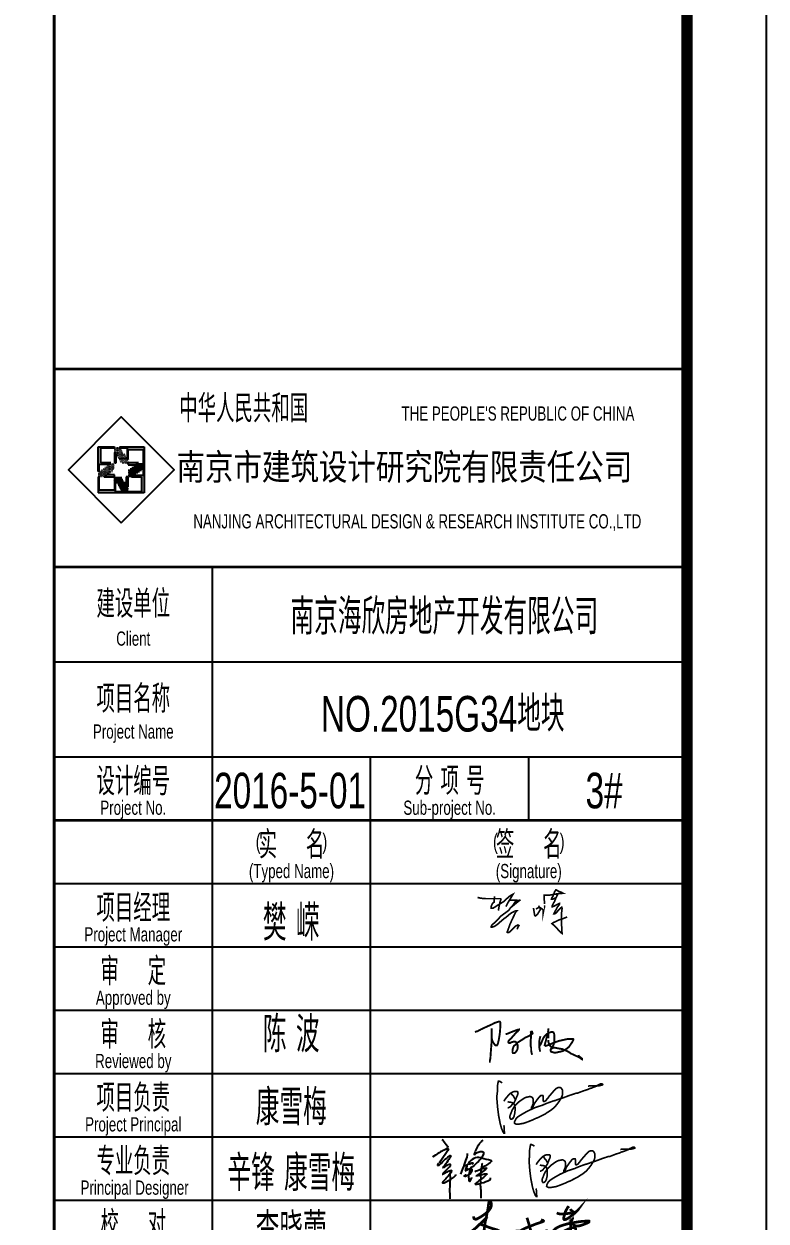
# Model space of a CAD drawing. Extents: x -59851 to 653804, y -249523 to 437614.
# Drawn here: x 14884 to 24267, y -117170 to -102044 of the extents above; entities that cross this region are included whole.
import ezdxf
from ezdxf.enums import TextEntityAlignment as Align

# ---------------------------------------------------------------- set-up
doc = ezdxf.new("R2010")
doc.units = 0
doc.header["$LTSCALE"] = 1000
doc.header["$MEASUREMENT"] = 0
for name, color, linetype in [('LABEL_FIXBOX_PM', 7, 'Continuous'), ('LABEL_FIXTXT_PM', 3, 'Continuous'), ('LABEL_PM', 7, 'Continuous'), ('LABEL_TXT_PM', 1, 'Continuous'), ('电子签名', 7, 'Continuous')]:
    doc.layers.add(name, color=color, linetype=linetype)
doc.styles.add('LABEL_FIXBOX_PM', font='simhei.ttf', dxfattribs={"width": 0.8})
doc.styles.add('LABEL_FIXTXT_PM', font='pm_njadri_r.shx', dxfattribs={"width": 0.7, "bigfont": 'pm_njadri_hztxt.shx'})
doc.styles.add('LABEL_TXT_PM', font='pm_njadri_romans1.shx', dxfattribs={"width": 0.7, "bigfont": 'pm_njadri_hztxt.shx'})
pattern_1 = [(0, (-730.89111, -636.81473), (0.078125, 0.15625), [0, -0.15625])]

# ---------------------------------------------------------------- blocks, each defined once
blk = doc.blocks.new('PMSheet_A1_20150113_5-3892016032414355901')
at = {"layer": 'LABEL_FIXBOX_PM'}
h = blk.add_hatch(color=256, dxfattribs=at)
h.paths.add_polyline_path([(762.26, 232.85), (762.26, 231.16), (762.39, 231.16), (762.39, 233.19), (759.25, 233.19), (759.34, 233.06), (760.21, 233.06), (760.21, 231.79), (760.35, 231.58), (760.35, 232.85)])
h.paths.add_polyline_path([(756.57, 233.19), (756.57, 230.05), (756.7, 230.14), (756.7, 231.01), (757.97, 231.01), (758.18, 231.16), (756.91, 231.16), (756.91, 233.06), (758.61, 233.06), (758.61, 233.19)])
h.paths.add_polyline_path([(758.61, 231.16), (758.84, 231.16), (758.84, 232.1), (758.61, 232.45)])
h.paths.add_polyline_path([(760.35, 231.16), (760.35, 230.92), (761.3, 230.92), (761.65, 231.16)])
h.paths.add_polyline_path([(760.99, 229.55), (760.77, 229.41), (762.05, 229.41), (762.05, 227.5), (760.35, 227.5), (760.35, 227.37), (762.39, 227.37), (762.39, 230.51), (762.26, 230.42), (762.26, 229.55)])
h.paths.add_polyline_path([(760.12, 228.46), (760.35, 228.11), (760.35, 229.41), (760.12, 229.41)])
h.paths.add_polyline_path([(756.7, 227.71), (756.7, 229.41), (756.57, 229.41), (756.57, 227.37), (759.71, 227.37), (759.62, 227.5), (758.75, 227.5), (758.75, 228.78), (758.61, 228.99), (758.61, 227.71)])
h.paths.add_polyline_path([(758.61, 229.41), (758.61, 229.65), (757.66, 229.65), (757.31, 229.41)])
h = blk.add_hatch(dxfattribs=at)
h.set_pattern_fill('DOTS', color=256, scale=2.5, style=0)
h.set_pattern_definition(pattern_1)
h.paths.add_polyline_path([(759.25, 233.19), (758.61, 233.19), (758.61, 232.45), (759.49, 231.16), (760.35, 231.16), (760.35, 231.58)])
h = blk.add_hatch(dxfattribs=at)
h.set_pattern_fill('DOTS', color=256, scale=2.5, style=0)
h.set_pattern_definition(pattern_1)
h.paths.add_polyline_path([(758.61, 230.29), (758.61, 231.16), (758.18, 231.16), (756.57, 230.05), (756.57, 229.41), (757.31, 229.41)])
h = blk.add_hatch(dxfattribs=at)
h.set_pattern_fill('DOTS', color=256, scale=2.5, style=0)
h.set_pattern_definition(pattern_1)
h.paths.add_polyline_path([(760.35, 230.27), (760.35, 229.41), (760.77, 229.41), (762.39, 230.51), (762.39, 231.16), (761.65, 231.16)])
h = blk.add_hatch(dxfattribs=at)
h.set_pattern_fill('DOTS', color=256, scale=2.5, style=0)
h.set_pattern_definition(pattern_1)
h.paths.add_polyline_path([(759.47, 229.41), (758.61, 229.41), (758.61, 228.99), (759.71, 227.37), (760.35, 227.37), (760.35, 228.11)])
for p, q in [((756.57, 233.19), (758.61, 233.19)), ((756.57, 230.05), (756.57, 233.19)), ((756.91, 233.06), (758.61, 233.06)), ((756.91, 231.16), (756.91, 233.06)), ((758.61, 233.19), (758.61, 233.06)), ((759.25, 233.19), (762.39, 233.19)), ((759.25, 233.19), (759.34, 233.06)), ((759.34, 233.06), (760.21, 233.06)), ((760.21, 233.06), (760.21, 231.79)), ((762.39, 233.19), (762.39, 227.37)), ((758.61, 232.45), (758.61, 231.16)), ((758.61, 232.45), (758.84, 232.1)), ((758.84, 231.16), (758.84, 232.1)), ((760.21, 231.79), (760.35, 231.58)), ((760.35, 232.85), (762.26, 232.85)), ((760.35, 231.58), (760.35, 232.85)), ((762.26, 232.85), (762.26, 231.16)), ((756.57, 230.05), (756.7, 230.14)), ((756.7, 231.01), (757.97, 231.01)), ((756.7, 230.14), (756.7, 231.01)), ((758.18, 231.16), (756.91, 231.16)), ((757.97, 231.01), (758.18, 231.16)), ((758.61, 231.16), (758.84, 231.16)), ((761.65, 231.16), (760.35, 231.16)), ((760.35, 231.16), (760.35, 230.92)), ((760.35, 230.92), (761.3, 230.92)), ((761.65, 231.16), (761.3, 230.92)), ((762.39, 231.16), (762.26, 231.16)), ((762.39, 230.51), (762.26, 230.42)), ((762.26, 230.42), (762.26, 229.55)), ((756.57, 229.41), (756.57, 227.37)), ((756.57, 229.41), (756.7, 229.41)), ((756.7, 227.71), (756.7, 229.41)), ((757.31, 229.41), (757.66, 229.65)), ((757.31, 229.41), (758.61, 229.41)), ((758.61, 229.65), (757.66, 229.65)), ((758.61, 229.41), (758.61, 229.65)), ((758.75, 228.78), (758.61, 228.99)), ((758.61, 228.99), (758.61, 227.71)), ((758.75, 227.5), (758.75, 228.78)), ((760.35, 229.41), (760.12, 229.41)), ((760.12, 229.41), (760.12, 228.46)), ((760.35, 228.11), (760.12, 228.46)), ((760.35, 228.11), (760.35, 229.41)), ((760.99, 229.55), (760.77, 229.41)), ((760.77, 229.41), (762.05, 229.41)), ((762.26, 229.55), (760.99, 229.55)), ((762.05, 229.41), (762.05, 227.5)), ((759.71, 227.37), (756.57, 227.37)), ((758.61, 227.71), (756.7, 227.71)), ((759.62, 227.5), (758.75, 227.5)), ((759.71, 227.37), (759.62, 227.5)), ((762.05, 227.5), (760.35, 227.5)), ((760.35, 227.37), (760.35, 227.5)), ((762.39, 227.37), (760.35, 227.37)), ((771, 186), (771, 218)), ((751, 206), (831, 206)), ((751, 194), (831, 194)), ((791, 186), (791, 194)), ((811, 186), (811, 194)), ((771, 70), (771, 186)), ((791, 114), (791, 186)), ((751, 178), (831, 178)), ((751, 170), (831, 170)), ((751, 162), (831, 162)), ((751, 154), (831, 154)), ((751, 146), (831, 146)), ((751, 138), (831, 138))]:
    blk.add_line(p, q, dxfattribs=at)
for points in [[(0, 594), (841, 594), (841, 0), (0, 0)], [(759.48, 223.59), (766.17, 230.28), (759.48, 236.97), (752.79, 230.28)]]:
    blk.add_lwpolyline(points, close=True, dxfattribs=at)
at = {"layer": 'LABEL_FIXBOX_PM', "const_width": 1.4}
blk.add_lwpolyline([(831, 584), (25, 584), (25, 10), (831, 10)], close=True, dxfattribs=at)
at = {"layer": 'LABEL_FIXBOX_PM', "const_width": 0.35}
for points in [[(751, 10), (751, 584)], [(751, 243), (831, 243)], [(751, 218), (831, 218)], [(751, 186), (831, 186)]]:
    blk.add_lwpolyline(points, dxfattribs=at)
at = {"layer": 'LABEL_FIXBOX_PM', "style": 'LABEL_FIXBOX_PM', "width": 0.8}
blk.add_text('南京市建筑设计研究院有限责任公司', height=3.3, dxfattribs=at).set_placement((766.46, 229))
at = {"layer": 'LABEL_FIXTXT_PM', "style": 'LABEL_FIXTXT_PM', "width": 0.7}
for s, height, p in [('中华人民共和国', 3.5, (766.81, 236.26)), ("THE PEOPLE'S REPUBLIC OF CHINA", 1.8, (794.91, 236.49))]:
    blk.add_text(s, height=height, dxfattribs=at).set_placement(p)
blk.add_text('NANJING ARCHITECTURAL DESIGN & RESEARCH INSTITUTE CO.,LTD', height=1.8, dxfattribs=at).set_placement((796.91, 222.87), align=Align.CENTER)
for s, height, p in [('建设单位', 3.5, (761, 213.52)), ('Client', 1.8, (761, 208.99)), ('项目名称', 3.5, (761, 201.52)), ('Project Name', 1.8, (761, 196.99)), ('设计编号', 3.5, (761, 191.09)), ('分 项 号', 3.5, (801, 191.09)), ('Project No.', 1.8, (761, 187.36)), ('Sub-project No.', 1.8, (801, 187.36)), ('实    名', 3.5, (781, 183.09)), ('签    名', 3.5, (811, 183.09)), ('(               )', 2, (781, 183.09)), ('(               )', 2, (811, 183.09)), ('(Typed Name)', 1.8, (781, 179.36)), ('(Signature)', 1.8, (811, 179.36)), ('项目经理', 3.5, (761, 175.09)), ('Project Manager', 1.8, (761, 171.36)), ('审    定', 3.5, (761, 167.09)), ('Approved by', 1.8, (761, 163.36)), ('审    核', 3.5, (761, 159.09)), ('Reviewed by', 1.8, (761, 155.36)), ('项目负责', 3.5, (761, 151.09)), ('Project Principal', 1.8, (761, 147.36)), ('专业负责', 3.5, (761, 143.09)), ('Principal Designer', 1.8, (761.17, 139.36)), ('校    对', 3.5, (761, 135.09))]:
    blk.add_text(s, height=height, dxfattribs=at).set_placement(p, align=Align.MIDDLE)
at = {"layer": 'LABEL_TXT_PM', "style": 'LABEL_TXT_PM'}
for tag, height, width, p in [('修改图应说明理由', 4.5, 0.7, (788.35, 468.8)), ('出图章签名', 4.5, 0.7, (759.46, 338.09)), ('建设单位_U01', 4.5, 0.7, (800.9, 212.14)), ('建设单位', 4.5, 0.7, (800.9, 210.2)), ('建设单位_D01', 4.5, 0.7, (800.9, 207.4)), ('项目名称_U01', 4.5, 0.7, (800.9, 200.42)), ('项目名称', 4.5, 0.7, (800.9, 198.19)), ('项目名称_D01', 4.5, 0.7, (800.9, 195.3)), ('设计编号', 4.5, 0.6, (780.76, 187.9)), ('分项号', 4.5, 0.6, (820.26, 188)), ('项目经理签名', 4.5, 0.7, (810.18, 172.26)), ('项目经理', 4.5, 0.7, (780.26, 172)), ('审定', 4.5, 0.7, (780.26, 163.9)), ('审定签名', 4.5, 0.7, (810.18, 164.16)), ('审核', 4.5, 0.7, (780.26, 156)), ('审核签名', 4.5, 0.7, (810.18, 156.26)), ('项目负责', 4.5, 0.7, (780.26, 148)), ('项目负责签名', 4.5, 0.7, (810.18, 148.26)), ('专业负责签名', 4.5, 0.7, (810.18, 140.26)), ('专业负责', 4.5, 0.7, (780.26, 140)), ('校对', 4.5, 0.7, (780.26, 131.9)), ('校对签名', 4.5, 0.7, (810.18, 132.16)), ('设计', 4.5, 0.7, (780.26, 124)), ('设计签名', 4.5, 0.7, (810.18, 124.26)), ('绘制签名', 4.5, 0.7, (810.18, 116.16)), ('绘制', 4.5, 0.7, (780.26, 115.9)), ('方案_01', 4.5, 0.7, (780.26, 95.9)), ('方案_01签名', 4.5, 0.7, (810.18, 96.16)), ('方案_02', 4.5, 0.7, (780.26, 87.9)), ('方案_02签名', 4.5, 0.7, (810.18, 88.16)), ('方案_03', 4.5, 0.7, (780.29, 79.9)), ('方案_03签名', 4.5, 0.7, (810.2, 80.16)), ('方案_04签名', 4.5, 0.7, (810.18, 72.16)), ('方案_04', 4.5, 0.7, (780.26, 71.9)), ('图名_U02', 4.5, 0.7, (790.5, 60.2)), ('图名_U01', 4.5, 0.7, (790.5, 54.2)), ('图名', 4.5, 0.7, (790.5, 47.96)), ('图名_D01', 4.5, 0.7, (790.5, 42.4)), ('图名_D02', 4.5, 0.7, (790.5, 37)), ('图号', 3.5, 0.7, (760.97, 20.95)), ('图档号', 3.5, 0.7, (781.1, 20.95)), ('日期', 3.5, 0.7, (801.07, 20.95)), ('版本号', 3.5, 0.7, (820.27, 20.95))]:
    blk.add_attdef(tag, text='', height=height, dxfattribs=dict(at, width=width)).set_placement(p, align=Align.CENTER)
blk = doc.blocks.new('PMSign_73_fanrong_樊嵘_20121116121020')
at = {"layer": 'LABEL_PM', "const_width": 20}
for points in [[(-350, 428), (-310, 418), (-252, 413), (-175, 413), (-130, 413), (-77, 413), (-66, 413)], [(-148, 440), (-149, 374), (-173, 351), (-186, 320), (-186, 298), (-164, 298), (-133, 318), (-102, 338), (-36, 378), (-4, 408), (14, 424), (41, 447), (77, 466), (44, 411), (11, 358), (-8, 317)], [(457, 350), (453, 398), (453, 449), (453, 457), (525, 457), (618, 473), (680, 478), (653, 492), (622, 503), (599, 518), (592, 518), (577, 495), (556, 439), (544, 423), (539, 405), (554, 405), (574, 416), (593, 422), (618, 473)], [(593, 422), (578, 383), (557, 345), (547, 326), (547, 316), (555, 316), (575, 325), (607, 342), (635, 355), (635, 344), (613, 315), (600, 291), (583, 259), (568, 231), (580, 231), (596, 241), (619, 268), (652, 301), (663, 310), (668, 296), (660, 232), (660, 189), (660, 121), (664, 55), (667, -4), (649, 8), (629, 30), (592, 70), (569, 92), (557, 103), (546, 114), (565, 126), (608, 146), (638, 160), (678, 172), (729, 193)], [(166, 401), (47, 304), (25, 272), (-33, 230), (-77, 197), (-100, 167), (-136, 133), (-159, 112), (-176, 96), (-184, 84), (-188, 73), (-183, 69), (-168, 73), (-144, 81), (-110, 105), (-70, 140), (-38, 167), (-4, 192), (36, 226), (62, 245), (81, 254), (95, 260), (110, 267), (121, 267), (113, 259), (98, 228), (72, 175), (39, 102), (20, 48), (11, 23), (5, 11), (12, 5), (25, 5), (37, 14), (61, 38), (87, 64), (111, 85), (130, 94), (137, 97), (148, 88), (139, 77), (126, 44)], [(-66, 413), (-80, 372), (-91, 318), (-100, 270)], [(44, 411), (34, 395), (81, 395), (120, 395), (143, 390), (103, 375), (75, 332), (47, 304)], [(323, 301), (331, 249), (338, 210), (346, 205), (354, 210), (375, 231), (401, 275), (407, 285), (396, 310), (383, 328), (396, 310), (370, 298), (352, 290), (396, 310), (421, 293), (438, 281), (438, 248), (438, 230), (450, 295), (457, 316), (457, 331)]]:
    blk.add_lwpolyline(points, dxfattribs=at)
blk = doc.blocks.new('PMSign_70_kangxuemei_康雪梅_20130422154401')
at = {"layer": 'LABEL_PM', "const_width": 20}
for points in [[(-20, 616), (-40, 630), (-58, 637), (-65, 637), (-71, 614), (-78, 570), (-78, 540), (-78, 505), (-83, 463), (-83, 417), (-79, 369), (-76, 327), (-69, 271), (-63, 224), (-52, 169), (-44, 126), (-27, 67), (-11, 28), (1, 11), (8, 11), (8, 20), (4, 48), (4, 64), (4, 83), (-1, 107)], [(45, 388), (74, 384), (95, 381), (105, 376), (124, 361), (131, 340), (135, 322), (135, 307), (135, 285), (132, 253), (123, 214), (113, 194), (103, 184), (92, 180), (83, 180), (77, 188), (71, 202), (75, 225), (85, 248), (99, 285), (112, 308), (139, 347), (160, 367), (180, 387), (208, 407), (231, 423), (248, 434), (272, 444), (297, 448), (313, 452), (328, 449), (340, 441), (350, 430), (354, 413), (354, 398), (354, 383), (351, 361), (341, 335), (333, 323), (333, 314), (343, 314), (350, 322), (359, 349), (372, 375), (386, 393), (402, 416), (419, 437), (431, 452), (445, 463), (455, 466), (462, 466), (471, 463), (473, 454), (473, 440), (473, 423), (473, 410), (475, 401), (477, 394), (484, 392), (492, 395), (507, 403), (519, 421), (534, 438), (546, 455), (566, 478), (583, 497), (602, 521), (617, 536), (627, 545), (637, 553), (652, 559), (671, 560), (679, 560), (688, 556), (695, 548), (705, 530), (708, 513), (708, 495), (706, 473), (701, 455), (691, 436), (673, 405), (662, 387), (649, 370), (637, 354), (620, 335), (607, 320), (588, 304), (569, 289), (547, 274), (524, 260), (499, 243), (473, 230), (436, 211), (408, 197), (386, 189), (356, 174), (321, 160), (298, 151), (266, 139), (241, 130), (217, 126), (188, 121), (168, 118), (147, 120), (135, 126), (127, 134), (129, 149), (145, 182), (166, 205), (199, 227), (235, 248), (282, 275), (316, 291), (345, 304), (379, 320), (426, 335), (464, 347), (509, 367), (552, 383), (589, 396), (622, 405), (662, 420), (707, 434), (748, 449), (795, 467), (841, 482), (867, 491), (891, 494), (922, 506), (958, 520), (993, 531), (1009, 536), (1031, 547), (1054, 553), (1079, 563), (1102, 572), (1114, 576), (1128, 587), (1147, 596), (1165, 605), (1176, 605), (1185, 602), (1190, 597), (1188, 592), (1171, 587), (1150, 582), (1129, 582), (1099, 582), (1059, 580), (1014, 578)], [(1, 394), (9, 409), (23, 428), (44, 454), (63, 476), (86, 495), (106, 506), (123, 512), (140, 514), (150, 514), (161, 512), (169, 506), (171, 491), (166, 473), (156, 452), (141, 412), (125, 382), (99, 354), (79, 329), (55, 317), (48, 317)], [(86, 495), (102, 469), (119, 452), (132, 425), (141, 412)]]:
    blk.add_lwpolyline(points, dxfattribs=at)
blk = doc.blocks.new('PMSign_52_chenbo_陈波_20121116120845')
at = {"layer": 'LABEL_PM', "const_width": 20}
for points in [[(-158, 323), (-126, 333), (-96, 350), (-59, 367), (-33, 379), (-3, 392), (25, 405), (48, 418), (80, 428), (94, 433), (101, 433), (106, 428), (109, 420), (109, 409), (107, 369), (104, 323), (98, 278), (91, 239), (84, 208), (78, 192), (71, 182), (66, 182), (54, 185), (48, 193), (41, 203), (30, 218), (23, 236), (16, 271), (16, 360), (16, 211), (11, 147), (6, 82), (4, 48), (-2, 21), (-2, 2)], [(163, 300), (185, 306), (217, 320), (249, 332), (274, 342), (291, 347), (302, 349), (302, 345), (292, 333), (264, 306), (239, 278), (221, 257), (203, 241), (197, 233), (193, 227), (191, 219), (193, 214), (195, 211), (200, 208), (205, 208), (211, 208), (223, 216), (238, 220), (248, 223), (262, 223), (272, 218), (277, 212), (279, 207), (274, 196), (264, 188)], [(279, 207), (286, 193), (290, 183), (290, 175), (290, 166), (288, 153), (287, 141), (279, 128), (271, 117), (262, 106), (250, 102), (239, 104), (235, 110), (235, 122), (236, 137), (239, 151), (244, 164), (249, 175), (255, 182), (264, 188), (274, 196), (279, 207), (287, 212), (299, 219), (310, 226), (315, 230), (327, 236), (339, 244), (349, 251), (363, 261), (379, 269), (392, 275), (415, 286), (426, 295), (443, 305), (445, 310), (442, 317), (439, 327), (436, 328), (429, 326), (426, 322), (428, 312), (429, 283), (428, 264), (424, 227), (424, 201), (424, 179), (430, 158), (430, 129), (434, 105), (441, 85)], [(527, 279), (519, 252), (515, 226), (515, 189), (515, 162), (519, 143), (523, 118), (519, 143), (514, 164), (520, 180), (533, 201), (542, 223), (551, 246), (563, 269), (579, 289), (595, 302), (607, 312), (626, 319), (642, 323), (649, 323), (656, 323), (664, 318), (670, 303), (673, 284), (673, 260), (673, 235), (666, 195), (657, 176), (648, 166), (644, 166), (635, 168), (628, 179), (619, 197), (612, 211), (609, 226), (609, 238)], [(611, 361), (607, 330), (611, 303), (611, 256), (611, 291), (602, 284), (592, 266), (583, 230), (575, 199), (571, 184), (582, 178), (605, 185), (640, 200), (688, 218), (717, 229), (757, 238), (785, 244), (815, 251), (839, 251), (855, 251), (866, 251), (870, 248), (872, 242), (867, 232), (857, 214), (842, 193), (826, 169), (805, 151), (782, 136), (768, 127), (745, 120), (717, 114), (687, 107), (672, 107), (655, 112), (639, 116), (635, 125), (635, 137), (635, 143), (639, 148), (650, 153), (663, 159), (678, 159), (698, 155), (723, 150), (734, 148), (758, 144), (764, 140), (792, 130), (822, 115), (844, 99), (868, 88), (890, 78), (915, 66), (935, 57), (948, 46), (962, 38), (962, 45), (948, 55), (931, 70), (925, 76), (923, 83)]]:
    blk.add_lwpolyline(points, dxfattribs=at)
blk = doc.blocks.new('PMSign_317_lixiaolei_李晓蕾_20140730171956')
at = {"const_width": 20}
for points in [[(-55.6, 291.7), (-55.2, 280.5), (-52.2, 273.4), (-47.1, 270.7), (-37.9, 269.8), (-30.7, 272.2), (-16.6, 279.6), (-2.8, 287.5), (16.2, 299.9), (24.3, 306), (35.8, 315), (48.2, 325), (58.8, 337), (63.7, 345.5), (69.1, 352.3), (72.3, 362.1), (74.4, 373.8), (74.2, 385.1), (69.9, 396), (66.3, 399.6), (62.9, 401.7), (59.3, 400), (56.7, 396.2), (54.6, 387.2), (51.2, 360.6), (47.1, 334.2), (42, 312.3), (38.8, 291.2), (34.1, 271.5), (27.9, 243.9), (26.4, 224.9), (21.8, 198.9), (20.5, 182.3), (22.4, 163.3)], [(641.3, 365), (631.8, 354.4), (627, 346.7), (622.1, 337.3), (615, 323.9), (611.3, 312.3), (607.6, 296.6), (603.8, 281.4), (602.5, 274.6), (603.8, 271), (606.4, 267.7), (612.2, 267.5), (619.6, 268.2), (628.8, 273), (640.4, 280.2), (650.6, 287.4), (661.2, 295.9), (673.5, 306.5), (683, 313.7), (695, 324.5), (703.3, 332.2), (705.4, 335.2), (698.2, 328), (686.6, 317.4), (677.4, 307.7), (672.8, 301.7), (670, 295.9), (667, 289.9), (667.7, 274.9), (664.7, 267.9), (663.5, 263.5), (659.4, 258.1), (655, 254), (653.3, 236.3), (653.8, 214.5), (654.1, 178), (655.5, 159.4), (656.1, 145.1), (658.7, 132.6), (658.7, 127.9), (653.5, 131.4), (643, 134.3), (631.9, 140.4), (620.3, 147.7), (611.8, 149.5), (599, 152.4), (590.6, 155.9), (582.1, 157.9), (577.7, 161.1), (577.4, 164.9), (579.8, 169), (590, 175.6), (601.6, 180.3), (614.1, 187.3), (626.4, 192.8), (636.3, 197.8), (647.4, 201.5), (659, 206.2), (670.1, 208.2), (676.5, 208.5), (680.6, 208.2), (685.2, 207.4), (687.6, 205.3), (689.6, 203.6), (689.9, 200.7), (691.1, 196.9), (691.4, 190.2), (686.4, 181.8), (679.7, 175.4), (672.4, 168.1), (662.8, 156.4), (650.3, 139.9), (638.6, 132), (630.5, 125.9), (623.8, 118.9), (622.3, 103.4), (618.8, 79.5), (614.4, 58.2), (620.8, 76.6), (631.6, 92.9), (646.8, 106.6), (662.5, 124), (675, 133), (689, 140.9), (700.1, 147.3), (710, 147.3), (721.4, 149), (727.5, 147.9), (731.8, 142.4), (738.8, 134.2), (744.9, 124.3), (751.4, 108.9), (756.9, 88.5), (760.1, 71.9), (760.7, 55.9), (758.6, 45.7), (755.4, 40.2), (747.6, 39.9), (734.5, 38.8), (718.7, 40.2), (702.7, 45.7), (690.8, 49.8), (679.7, 53.6), (668.6, 63.2), (664.8, 70.2), (664.8, 77.5), (668.3, 85), (673.6, 89.7), (679.4, 94.3), (687.8, 99), (693.4, 102.5), (700.1, 103.9), (709.4, 105.6), (713.7, 105.6), (715.8, 104.6), (718, 102.8), (720.4, 100.9), (722.4, 98.2), (722.5, 95.1), (722.5, 92.2), (719.7, 84.4), (713, 72.1), (709.1, 66.2), (702.5, 58.2), (698.2, 52), (692.7, 44.7), (684.2, 36), (676.6, 29.5), (669.4, 26.6), (663, 24.7), (677.9, 26.8), (688.9, 28.2), (695.5, 29.8), (701.7, 30.6)], [(552.3, 316.4), (563.9, 310.1), (580.4, 307.7), (594.1, 307.4), (614.9, 308.7), (630.4, 311.2), (641.5, 313.5), (654.9, 314.7), (665.3, 316.6), (673.1, 318.5), (678.5, 320.5), (674.1, 323.4), (670.1, 326.5), (663.4, 331), (658.7, 335.5), (655.2, 338.6), (653, 345.1)], [(44.7, 286.4), (26.8, 269.5), (9.3, 251.3), (-13, 232), (-37.9, 207.6), (-61.8, 188), (-83.5, 166.5), (-103.7, 145.3), (-123, 125.4), (-138.1, 107.5), (-160.9, 78.5), (-174.3, 61.1)], [(-20.5, 137.7), (3.7, 134), (19.4, 134), (29.6, 133.4), (36.7, 128.4), (38.3, 120.9), (38.3, 111.6), (38.9, 96.5), (39.9, 85.9), (42.3, 75), (47.7, 65.9), (53.8, 54.6), (59.6, 45.3), (63.6, 36.5), (62, 27.2), (51.9, 15), (41.3, 8.9), (28.8, 4.4), (17.1, 3.8), (7.8, 4.6), (-1, 9.4), (-7.7, 17.4), (-6.3, 29.9), (-1, 41.6), (8.6, 57.9), (26.1, 76), (42.1, 94.9), (61, 110.3), (80.2, 123.1), (98.8, 134.8), (120.4, 147), (144.6, 158.7), (160.9, 164.9), (175.2, 169.7), (187.5, 170.2), (198.9, 170), (205, 159.9), (209.3, 138.9), (216.7, 116.2), (226.3, 97.1), (229.8, 109.6), (230, 125.8), (232.2, 142.3), (235.9, 161.4), (244.9, 173.9), (256.9, 183.5), (269.4, 183.7), (280.6, 181.6), (288.3, 178.4), (293.6, 172), (295, 161.7), (294.7, 146.3), (289.1, 133.8), (283, 121), (279.8, 117.8), (274.2, 116.5), (266.8, 118.4), (260.6, 122.1), (253.7, 130.8), (251.9, 142), (252.4, 153.4), (259.8, 166.7), (272.1, 176.4), (286.8, 185.2), (310.2, 198.5), (329.3, 207.2), (351.5, 216.9), (373, 224), (397.3, 234.1), (423.3, 242.9), (442, 248.8), (454.7, 254.9), (455.5, 257.5), (452.9, 260.2), (448.1, 260.2), (437.2, 267.1)], [(334.5, 280.4), (347, 241.1), (355.8, 207.6), (360.7, 191.4), (369.3, 171.1), (375.2, 157.6), (376.4, 155.9)], [(475.5, 194.6), (477.2, 175), (479.1, 167.7), (482.9, 161.1), (488.5, 156.4), (496.8, 154.8), (503, 155), (510, 159.7), (515.6, 168.5), (522.7, 179.3), (535.4, 193.9), (547.6, 203.9), (560.5, 211.1), (576.8, 219.6), (595.3, 225.6), (621.8, 233.3), (636.9, 237.1), (657.6, 242.3), (681.3, 245.7), (710.5, 250.6), (735.4, 254), (756.8, 255.2), (773.4, 256.4), (783.1, 256.6), (788.5, 255.8), (789.1, 253.2), (788.5, 249.8), (782.9, 245.3), (772.6, 240.1), (760.8, 236.3), (748.3, 230.9), (737.6, 227.1), (720, 221.7), (709.9, 220.8), (697.3, 220.6), (689.2, 221.7), (682.2, 224.2), (675.6, 227.9), (668.7, 234.9), (665.1, 240.3)], [(-5.6, 232.6), (21.9, 222.9), (41.1, 216.1), (57.8, 209.8), (86.7, 200.3), (114.8, 192), (122, 188.7), (127.1, 186.4), (129.8, 184.7), (129.2, 181.5), (121.8, 176.9), (112.3, 172.6), (97.1, 165.5), (83.6, 158.5), (73.9, 155.3), (65.8, 151.7), (57.2, 150.1), (47.5, 148.2), (44.9, 148)], [(376.5, 155.8), (380.1, 151.7), (385.5, 151.8), (392.8, 155.3), (403.4, 159.3), (412.2, 163.3), (417.7, 166.4), (421, 168.6), (421.7, 170), (421.3, 170), (421, 170.2), (419.5, 169.8), (416.9, 168.8), (411.9, 166.7), (402.6, 161.1), (397.2, 157.3), (385.2, 151.2), (378.7, 149.8), (368.1, 145.7), (358.3, 141.2), (350, 137.4), (338.7, 132.5), (328.8, 127.4), (324, 124.7), (321.3, 123.3), (319.1, 121.3), (317.4, 119.8), (316.8, 117.3), (317.6, 114.7), (319.4, 113.2), (322.2, 112.4), (331.9, 112.1), (343.1, 112.9), (359.1, 115.9), (376.3, 118), (390.3, 119.2), (400.4, 118.4), (405.8, 117.9), (409.6, 114.9), (411.5, 112.5), (412.9, 109.4), (412.9, 105.2), (410, 99.3), (402.3, 87.1), (389.2, 73.3), (372.9, 59.9), (355.8, 45.6), (347.4, 39.2), (343.1, 35), (340.4, 31.7), (345.4, 26.3), (362.4, 23.1), (382.6, 20.9), (402.4, 20.2), (421, 18.4), (427.9, 18.4), (434.5, 18.7), (441.6, 20.2), (446.5, 23.7), (454.2, 31), (463.3, 40.4), (468.7, 49.1), (474.3, 58.2)]]:
    blk.add_lwpolyline(points, dxfattribs=at)
blk = doc.blocks.new('23456')
for points in [[(763729, 97846, -0.059784), (763789, 97778), (763811, 97748), (763806, 97731), (763801, 97718), (763819, 97711, -0.105759), (763784, 97648), (763689, 97516)], [(764300, 97835), (764283, 97825), (764278, 97815, 0.094162), (764193, 97675), (764180, 97645), (764183, 97637), (764193, 97640, -0.217056), (764293, 97680), (764310, 97667), (764310, 97640), (764283, 97590), (764273, 97590, 0.176727), (764175, 97582, 0.119751), (764100, 97510), (764103, 97500)], [(763801, 97718), (763781, 97706, 0.060471), (763639, 97628), (763601, 97601), (763596, 97598)], [(763724, 97516, -0.067856), (763846, 97623), (763854, 97616, -0.046509), (763796, 97523), (763789, 97516)], [(764085, 97650, -0.090271), (764060, 97552), (764038, 97482), (764038, 97477), (764018, 97437), (763988, 97362)], [(764278, 97587), (764270, 97572, -0.060715), (764140, 97452), (764123, 97430), (764113, 97430), (764075, 97412), (764063, 97412), (764048, 97402)], [(764285, 97590, 0.023102), (764413, 97557), (764423, 97547), (764418, 97537, -0.074432), (764285, 97450), (764283, 97450)], [(763851, 97291), (763846, 97376, 0.32399), (763866, 97408), (763861, 97413, 0.098785), (763799, 97388), (763754, 97363), (763739, 97358), (763731, 97356)], [(763751, 97363), (763751, 97378), (763834, 97461), (763849, 97483), (763849, 97498, 0.147217), (763781, 97471), (763754, 97453), (763749, 97453), (763739, 97448), (763736, 97448)], [(764190, 97400, 0.045349), (764268, 97430, 0.044342), (764348, 97450), (764355, 97442, -0.095169), (764280, 97385), (764278, 97385)], [(763846, 97356), (763831, 97351, -0.038391), (763764, 97278), (763741, 97251), (763736, 97238), (763759, 97238), (763841, 97281), (763846, 97281)], [(763845, 97016, -0.03567), (763849, 97288), (763891, 97316), (763924, 97348), (763921, 97356)], [(764203, 97335), (764268, 97347), (764275, 97355, 0.037079), (764340, 97367), (764358, 97365), (764355, 97355, -0.071518), (764235, 97260), (764193, 97225), (764205, 97217), (764265, 97230), (764268, 97227)], [(764280, 97023, -0.024017), (764278, 97130, -0.026138), (764270, 97225), (764270, 97232), (764275, 97237), (764285, 97237, 0.069122), (764398, 97282), (764408, 97295), (764408, 97307)]]:
    blk.add_lwpolyline(points, format="xyb")
for points in [[(763666, 97481), (763691, 97488), (763724, 97516)], [(763674, 97483), (763674, 97493), (763686, 97513)], [(763751, 97456), (763754, 97468), (763786, 97511), (763791, 97516)], [(763839, 97406), (763844, 97381), (763846, 97376)], [(764040, 97477), (764085, 97490), (764098, 97500), (764120, 97507), (764150, 97520), (764163, 97520), (764158, 97505), (764150, 97495)], [(764080, 97487), (764078, 97472), (764058, 97432), (764060, 97415), (764063, 97412)], [(764073, 97415), (764075, 97425), (764095, 97442)], [(764123, 97430), (764110, 97375), (764108, 97357), (764103, 97347), (764108, 97265), (764118, 97257), (764148, 97310), (764148, 97315)], [(764110, 97367), (764123, 97367), (764155, 97412), (764155, 97435)], [(764298, 97510), (764288, 97500), (764283, 97455), (764280, 97442), (764275, 97435), (764275, 97377), (764268, 97370), (764253, 97365), (764225, 97345), (764225, 97340)], [(764103, 97347), (764080, 97340), (764055, 97330), (764040, 97332), (764063, 97352), (764065, 97352)], [(764265, 97277), (764270, 97257), (764273, 97237)], [(764268, 97347), (764273, 97292), (764275, 97287)], [(764270, 97370), (764273, 97355)]]:
    blk.add_lwpolyline(points)
blk = doc.blocks.new('zhonghaituqian033103dong')
at = {"layer": 'LABEL_TXT_PM', "style": 'LABEL_TXT_PM', "width": 0.7}
for s, p in [('南京海欣房地产开发有限公司', (26376, 197488)), ('NO.2015G34地块', (26356, 196258)), ('2016-5-01', (24426, 195268)), ('3#', (28396, 195268)), ('樊 嵘', (24441, 193620)), ('陈 波', (24441, 192210)), ('康雪梅', (24441, 191290)), ('辛锋 康雪梅', (24441, 190460)), ('李晓蕾', (24441, 189730))]:
    blk.add_text(s, height=450, dxfattribs=at).set_placement(p, align=Align.MIDDLE)

msp = doc.modelspace()

# ---------------------------------------------------------------- block references
at = {"xscale": 100, "yscale": 100, "zscale": 100}
msp.add_blockref('PMSheet_A1_20150113_5-3892016032414355901', (-59833.4, -130705.4), dxfattribs=at)
msp.add_blockref('zhonghaituqian033103dong', (-6177.3, -306998))
at = {"layer": '电子签名'}
for name, p, xscale, yscale, zscale in [('PMSign_73_fanrong_樊嵘_20121116121020', (20986.9, -113529.9), 1.049999999988358, 1.049999999988358, 1.049999999988358), ('PMSign_52_chenbo_陈波_20121116120845', (20776.5, -115171.7), 1.210000000020955, 1.210000000020955, 1.210000000020955), ('PMSign_70_kangxuemei_康雪梅_20130422154401', (20951.2, -116070.7), 1.049999999988358, 1.049999999988358, 1.049999999988358), ('23456', (-668977.6, -204429.9), 0.90234375, 0.90234375, 0.90234375), ('PMSign_70_kangxuemei_康雪梅_20130422154401', (21359.1, -116870.7), 1.049999999988358, 1.049999999988358, 1.049999999988358)]:
    msp.add_blockref(name, p, dxfattribs=dict(at, xscale=xscale, yscale=yscale, zscale=zscale))
at = {"layer": '电子签名', "color": 3, "xscale": 1.728000000002794, "yscale": 1.728000000002794, "zscale": 1.728000000002794}
msp.add_blockref('PMSign_317_lixiaolei_李晓蕾_20140730171956', (20665.7, -117612.6), dxfattribs=at)

doc.saveas('drawing.dxf')
